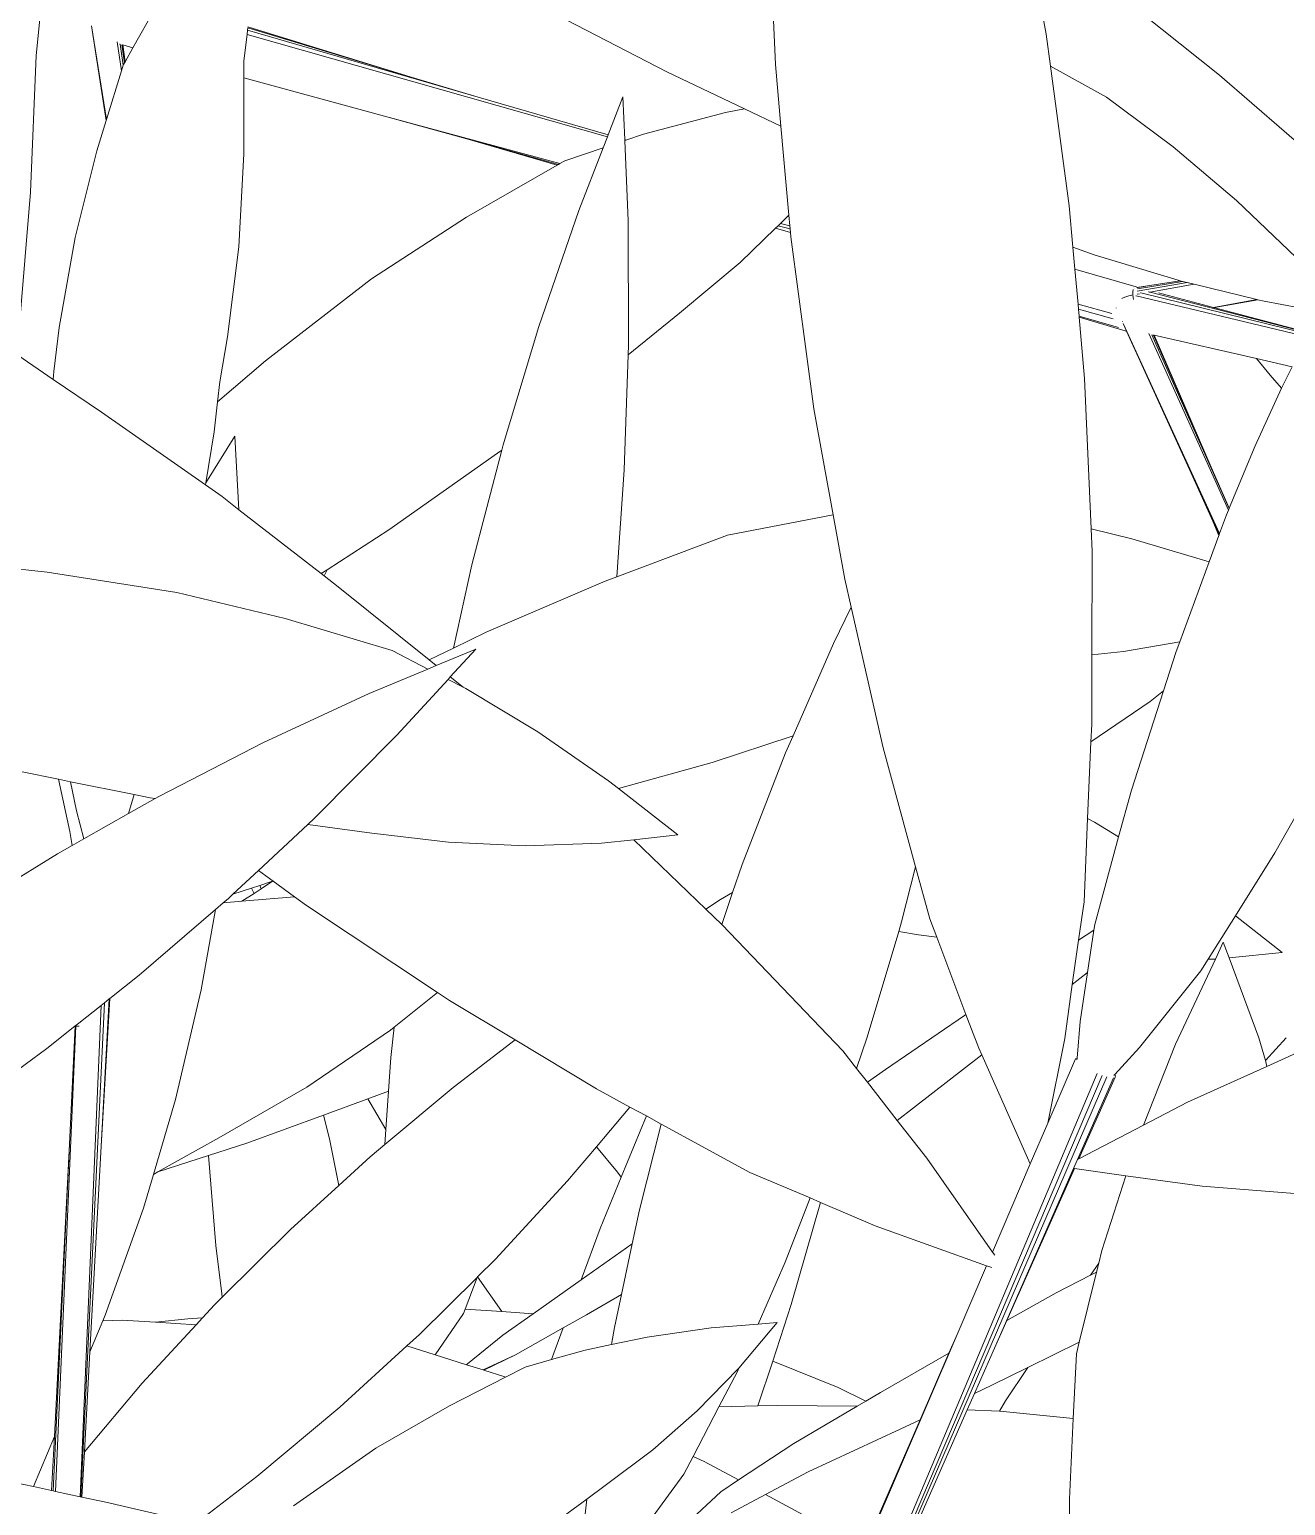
# Model space of a CAD drawing. Header units: millimetres. Extents: x 17 to 218440, y 21 to 53693.
# Drawn here: x 41766.7 to 41910.3, y 19171.2 to 19339.9 of the extents above; entities that cross this region are included whole.
import ezdxf

# ---------------------------------------------------------------- set-up
doc = ezdxf.new("R2010")
doc.units = ezdxf.units.MM
doc.header["$MEASUREMENT"] = 0
doc.layers.add('Edges', color=7, linetype='Continuous', lineweight=18)

# ---------------------------------------------------------------- blocks, each defined once
blk = doc.blocks.new('BAMBOOPLAN')
at = {"layer": 'Edges'}
for p, q in [((8.7036, 4.8708), (8.7129, 4.655)), ((9.1258, 4.8664), (9.1551, 4.7043)), ((9.4382, 4.6375), (9.2711, 4.771)), ((7.5125, 4.7396), (7.505, 4.6695)), ((7.6996, 4.7463), (7.6632, 4.6822)), ((8.5354, 4.6426), (8.3381, 4.7449)), ((7.5955, 4.7181), (7.6196, 4.5636)), ((7.5955, 4.7181), (7.62, 4.565)), ((7.8497, 4.7037), (7.8446, 4.6606)), ((7.8505, 4.7108), (7.8497, 4.7037)), ((8.4384, 4.5368), (7.8497, 4.7037)), ((7.8509, 4.7146), (7.8505, 4.7108)), ((8.2274, 4.6014), (7.8505, 4.7108)), ((7.8509, 4.7146), (8.118, 4.6343)), ((7.8512, 4.7164), (8.118, 4.6343)), ((9.1551, 4.7043), (9.1622, 4.6521)), ((7.6374, 4.6919), (7.6373, 4.692)), ((7.6446, 4.6447), (7.6374, 4.6919)), ((7.6421, 4.6883), (7.6421, 4.6884)), ((7.6422, 4.688), (7.6421, 4.6883)), ((7.6473, 4.6536), (7.6422, 4.688)), ((7.6451, 4.6872), (7.6493, 4.6576)), ((7.6463, 4.6868), (7.6466, 4.6867)), ((7.6466, 4.6867), (7.6503, 4.6594)), ((7.6466, 4.6867), (7.6632, 4.6822)), ((7.6632, 4.6822), (7.6503, 4.6594)), ((7.505, 4.6695), (7.4958, 4.4463)), ((7.6473, 4.6536), (7.6446, 4.6447)), ((7.6476, 4.6546), (7.6473, 4.6536)), ((7.6493, 4.6576), (7.6476, 4.6546)), ((7.6503, 4.6594), (7.6493, 4.6576)), ((7.8446, 4.6606), (7.8445, 4.633)), ((8.7129, 4.655), (8.7219, 4.5542)), ((7.6446, 4.6447), (7.62, 4.565)), ((7.8445, 4.633), (7.8442, 4.5091)), ((7.8445, 4.633), (8.0743, 4.5707)), ((8.118, 4.6343), (8.2274, 4.6014)), ((8.6622, 4.5825), (8.5354, 4.6426)), ((9.2537, 4.6014), (9.1622, 4.6521)), ((9.1622, 4.6521), (9.1929, 4.4239)), ((9.5969, 4.5001), (9.4382, 4.6375)), ((8.4396, 4.5399), (8.2274, 4.6014)), ((8.4637, 4.602), (8.4396, 4.5399)), ((8.4637, 4.602), (8.4666, 4.5321)), ((8.6622, 4.5825), (8.6311, 4.5764)), ((8.7219, 4.5542), (8.6622, 4.5825)), ((9.3627, 4.5201), (9.2537, 4.6014)), ((7.6196, 4.5636), (7.6043, 4.5141)), ((7.62, 4.565), (7.6196, 4.5636)), ((8.0743, 4.5707), (8.3607, 4.493)), ((8.0743, 4.5707), (8.2086, 4.5333)), ((8.6311, 4.5764), (8.4975, 4.5412)), ((8.3564, 4.4905), (8.2086, 4.5333)), ((8.2086, 4.5333), (8.3583, 4.4916)), ((8.4384, 4.5368), (8.4314, 4.5188)), ((8.4396, 4.5399), (8.4384, 4.5368)), ((8.4975, 4.5412), (8.4687, 4.5314)), ((8.7219, 4.5542), (8.7348, 4.4087)), ((7.6043, 4.5141), (7.5687, 4.3724)), ((7.8442, 4.5091), (7.8361, 4.3573)), ((8.4314, 4.5188), (8.3689, 4.4977)), ((8.4314, 4.5188), (8.3917, 4.4164)), ((8.4687, 4.5314), (8.4666, 4.5321)), ((8.4666, 4.5321), (8.4666, 4.5307)), ((8.4687, 4.5314), (8.4666, 4.5307)), ((8.4666, 4.5307), (8.472, 4.3997)), ((9.466, 4.4328), (9.3627, 4.5201)), ((8.3564, 4.4905), (8.2081, 4.4053)), ((8.3583, 4.4916), (8.3564, 4.4905)), ((8.3607, 4.493), (8.3583, 4.4916)), ((8.3689, 4.4977), (8.3607, 4.493)), ((7.4958, 4.4463), (7.4772, 4.2231)), ((8.3917, 4.4164), (8.3265, 4.2268)), ((9.1929, 4.4239), (9.1988, 4.3566)), ((9.5634, 4.3396), (9.466, 4.4328)), ((8.2081, 4.4053), (8.0527, 4.3048)), ((8.472, 4.3997), (8.4727, 4.1965)), ((8.7173, 4.3916), (8.7129, 4.3874)), ((8.721, 4.3953), (8.7173, 4.3916)), ((8.7173, 4.3916), (8.7368, 4.3862)), ((8.7348, 4.4087), (8.721, 4.3953)), ((8.721, 4.3953), (8.7364, 4.3911)), ((8.7348, 4.4087), (8.7364, 4.3911)), ((8.7364, 4.3911), (8.7368, 4.3862)), ((7.5687, 4.3724), (7.5429, 4.2255)), ((8.7129, 4.3874), (8.6552, 4.3313)), ((8.7373, 4.3803), (8.7129, 4.3874)), ((8.7368, 4.3862), (8.7373, 4.3803)), ((8.7373, 4.3803), (8.7379, 4.3731)), ((8.7379, 4.3731), (8.7757, 4.0927)), ((7.8361, 4.3573), (7.818, 4.21)), ((9.2337, 4.3439), (9.1988, 4.3566)), ((9.1988, 4.3566), (9.2021, 4.3203)), ((9.3706, 4.3024), (9.2337, 4.3439)), ((8.6552, 4.3313), (8.556, 4.2487)), ((9.3022, 4.2919), (9.2021, 4.3203)), ((9.2021, 4.3203), (9.2071, 4.2634)), ((8.0527, 4.3048), (7.8799, 4.1707)), ((9.2974, 4.2911), (9.2971, 4.2912)), ((9.3043, 4.2906), (9.3022, 4.2919)), ((9.3856, 4.2988), (9.3038, 4.2848)), ((9.3042, 4.2885), (9.378, 4.3006)), ((9.3051, 4.2906), (9.3277, 4.2942)), ((9.3065, 4.291), (9.3277, 4.2942)), ((9.3971, 4.296), (9.3242, 4.2832)), ((9.3277, 4.2942), (9.3741, 4.3016)), ((9.3741, 4.3016), (9.3706, 4.3024)), ((9.378, 4.3006), (9.3741, 4.3016)), ((9.3856, 4.2988), (9.378, 4.3006)), ((9.3971, 4.296), (9.3856, 4.2988)), ((9.4993, 4.271), (9.3971, 4.296)), ((9.2806, 4.2735), (9.2787, 4.2726)), ((9.2854, 4.2755), (9.2806, 4.2735)), ((9.2902, 4.277), (9.2854, 4.2755)), ((9.2947, 4.2782), (9.2902, 4.277)), ((9.2948, 4.2782), (9.2947, 4.2782)), ((9.2971, 4.2873), (9.2966, 4.2836)), ((9.2966, 4.2836), (9.2968, 4.2784)), ((9.2968, 4.2784), (9.2973, 4.2735)), ((9.2972, 4.2876), (9.2971, 4.2873)), ((9.2972, 4.2911), (9.2974, 4.291)), ((9.2973, 4.2733), (9.2973, 4.2735)), ((9.2973, 4.2733), (9.2975, 4.2722)), ((9.2975, 4.2722), (9.2977, 4.271)), ((9.2989, 4.2896), (9.2986, 4.2896)), ((9.3019, 4.2771), (9.3018, 4.2772)), ((9.5821, 4.2099), (9.3019, 4.2771)), ((9.3043, 4.2906), (9.3034, 4.2904)), ((9.3074, 4.2802), (9.3039, 4.2796)), ((9.3065, 4.291), (9.3043, 4.2906)), ((9.3044, 4.2905), (9.3043, 4.2906)), ((9.3074, 4.2802), (9.3075, 4.2802)), ((9.3095, 4.282), (9.3091, 4.2821)), ((9.5843, 4.2143), (9.3095, 4.282)), ((9.3222, 4.2835), (9.323, 4.2833)), ((9.323, 4.2833), (9.5852, 4.216)), ((9.3241, 4.2831), (9.3242, 4.2832)), ((9.3386, 4.2817), (9.4286, 4.258)), ((9.4286, 4.258), (9.4993, 4.271)), ((9.4302, 4.2578), (9.5011, 4.2705)), ((9.5011, 4.2705), (9.4993, 4.271)), ((9.511, 4.2681), (9.5011, 4.2705)), ((9.6029, 4.2507), (9.511, 4.2681)), ((8.556, 4.2487), (8.4722, 4.1807)), ((9.2071, 4.2634), (9.2622, 4.2484)), ((9.2071, 4.2634), (9.2078, 4.255)), ((9.2078, 4.255), (9.2643, 4.2393)), ((9.2078, 4.255), (9.2088, 4.2438)), ((9.2735, 4.2251), (9.2088, 4.2438)), ((9.2088, 4.2438), (9.209, 4.2421)), ((9.2693, 4.2574), (9.2695, 4.2569)), ((9.4286, 4.258), (9.4296, 4.2577)), ((9.4296, 4.2577), (9.4302, 4.2578)), ((9.4296, 4.2577), (9.4305, 4.2575)), ((9.4305, 4.2575), (9.4302, 4.2578)), ((9.4305, 4.2575), (9.5855, 4.2166)), ((7.5429, 4.2255), (7.5341, 4.1536)), ((8.3265, 4.2268), (8.2681, 4.0338)), ((9.2802, 4.221), (9.209, 4.2421)), ((9.209, 4.2421), (9.2179, 4.142)), ((9.2795, 4.235), (9.2798, 4.2344)), ((9.2795, 4.235), (9.2797, 4.2344)), ((9.2802, 4.221), (9.2865, 4.2195)), ((9.2809, 4.232), (9.4383, 3.8888)), ((9.2824, 4.2285), (9.2865, 4.2195)), ((9.2865, 4.2195), (9.392, 3.9871)), ((7.818, 4.21), (7.8051, 4.1366)), ((8.4727, 4.1965), (8.4722, 4.1807)), ((9.3229, 4.2154), (9.3229, 4.2155)), ((9.4528, 3.9271), (9.3229, 4.2154)), ((9.454, 3.9299), (9.3276, 4.2135)), ((9.3295, 4.2129), (9.3303, 4.2128)), ((9.3303, 4.2128), (9.4247, 3.997)), ((9.3303, 4.2128), (9.3316, 4.2125)), ((9.3316, 4.2125), (9.4247, 3.997)), ((9.3316, 4.2125), (9.4987, 4.1744)), ((7.475, 4.1799), (7.5332, 4.1403)), ((7.8799, 4.1707), (7.8014, 4.1039)), ((8.4722, 4.1807), (8.4659, 3.9927)), ((9.5208, 4.1474), (9.4987, 4.1744)), ((9.4987, 4.1744), (9.5571, 4.1611)), ((7.5341, 4.1536), (7.5332, 4.1403)), ((9.5396, 4.1264), (9.5208, 4.1474)), ((9.5571, 4.1611), (9.5416, 4.1308)), ((7.5332, 4.1403), (7.6118, 4.0868)), ((7.8051, 4.1366), (7.8014, 4.1039)), ((9.2179, 4.142), (9.2285, 3.8965)), ((9.5396, 4.1264), (9.4964, 4.0321)), ((9.5416, 4.1308), (9.5396, 4.1264)), ((7.8014, 4.1039), (7.7957, 4.0548)), ((7.6118, 4.0868), (7.7816, 3.9682)), ((8.7757, 4.0927), (8.8071, 3.9192)), ((7.7957, 4.0548), (7.7821, 3.9713)), ((7.8299, 4.048), (7.7821, 3.9713)), ((7.8299, 4.048), (7.8365, 3.9277)), ((8.2681, 4.0338), (8.2659, 4.0251)), ((9.4964, 4.0321), (9.454, 3.93)), ((8.259, 4.0201), (8.0815, 3.8946)), ((8.2659, 4.0251), (8.2169, 3.8377)), ((8.2659, 4.0251), (8.259, 4.0201)), ((8.4659, 3.9927), (8.4535, 3.8182)), ((9.392, 3.9871), (9.4271, 3.9087)), ((9.392, 3.9871), (9.4375, 3.8866)), ((9.4247, 3.997), (9.454, 3.93)), ((7.7821, 3.9713), (7.7816, 3.9682)), ((7.7816, 3.9682), (7.8088, 3.9493)), ((7.8088, 3.9493), (7.8365, 3.9277)), ((9.454, 3.9299), (9.4528, 3.9271)), ((9.454, 3.93), (9.454, 3.9299)), ((7.8365, 3.9277), (7.9705, 3.8234)), ((8.8071, 3.9192), (8.6347, 3.8861)), ((8.8071, 3.9192), (8.826, 3.8144)), ((9.4372, 3.8857), (9.4271, 3.9087)), ((9.4271, 3.9087), (9.4373, 3.886)), ((9.4496, 3.9194), (9.4383, 3.8888)), ((9.4528, 3.9271), (9.4496, 3.9194)), ((8.0815, 3.8946), (7.9803, 3.8297)), ((8.6347, 3.8861), (8.4535, 3.8182)), ((9.2952, 3.8799), (9.2285, 3.8965)), ((9.2285, 3.8965), (9.2301, 3.8595)), ((9.4372, 3.8857), (9.4214, 3.8428)), ((9.4373, 3.886), (9.4372, 3.8857)), ((9.4375, 3.8866), (9.4373, 3.886)), ((9.4383, 3.8888), (9.4375, 3.8866)), ((9.2301, 3.8595), (9.2297, 3.6907)), ((9.4214, 3.8428), (9.2952, 3.8799)), ((7.5234, 3.8257), (7.3156, 3.8485)), ((8.2169, 3.8377), (8.1867, 3.7016)), ((9.4214, 3.8428), (9.3732, 3.7121)), ((7.7348, 3.7927), (7.5234, 3.8257)), ((7.9803, 3.8297), (7.9705, 3.8234)), ((7.9705, 3.8234), (7.9754, 3.8195)), ((7.9803, 3.8297), (7.9754, 3.8195)), ((7.9754, 3.8195), (7.9985, 3.8016)), ((8.4347, 3.8111), (8.2403, 3.7277)), ((8.4535, 3.8182), (8.4347, 3.8111)), ((8.826, 3.8144), (8.8364, 3.7687)), ((7.9117, 3.7498), (7.7348, 3.7927)), ((7.9985, 3.8016), (8.1471, 3.6823)), ((8.8364, 3.7687), (8.8074, 3.7091)), ((8.8364, 3.7687), (8.8889, 3.5389)), ((8.0869, 3.6976), (7.9117, 3.7498)), ((8.2403, 3.7277), (8.1867, 3.7016)), ((8.1452, 3.6674), (8.0869, 3.6976)), ((8.1867, 3.7016), (8.1471, 3.6823)), ((8.2233, 3.7), (8.1587, 3.6731)), ((8.2233, 3.7), (8.1817, 3.6546)), ((8.8074, 3.7091), (8.7416, 3.5583)), ((9.2297, 3.6907), (9.2294, 3.5769)), ((9.2815, 3.6959), (9.2297, 3.6907)), ((9.3732, 3.7121), (9.2815, 3.6959)), ((9.3672, 3.6959), (9.3465, 3.6316)), ((9.3732, 3.7121), (9.3672, 3.6959)), ((8.1452, 3.6674), (8.0489, 3.6273)), ((8.1587, 3.6731), (8.1452, 3.6674)), ((8.1471, 3.6823), (8.1587, 3.6731)), ((8.178, 3.6505), (8.0945, 3.5595)), ((8.1817, 3.6546), (8.178, 3.6505)), ((8.2029, 3.6376), (8.178, 3.6505)), ((8.1817, 3.6546), (8.2029, 3.6376)), ((8.0489, 3.6273), (7.8765, 3.5472)), ((8.2068, 3.6356), (8.2029, 3.6376)), ((8.3247, 3.5646), (8.2068, 3.6356)), ((9.3465, 3.6316), (9.2942, 3.4696)), ((9.3465, 3.6316), (9.325, 3.6144)), ((9.325, 3.6144), (9.2282, 3.5485)), ((9.2294, 3.5769), (9.2282, 3.5485)), ((7.8765, 3.5472), (7.7067, 3.4599)), ((8.0945, 3.5595), (7.9597, 3.4236)), ((8.4403, 3.4848), (8.3247, 3.5646)), ((8.7416, 3.5583), (8.6094, 3.515)), ((8.7416, 3.5583), (8.7294, 3.5305)), ((9.2282, 3.5485), (9.2228, 3.4231)), ((8.7294, 3.5305), (8.6586, 3.3482)), ((8.8889, 3.5389), (8.9418, 3.3445)), ((7.5417, 3.4873), (7.4821, 3.4993)), ((8.6094, 3.515), (8.4562, 3.4724)), ((9.6054, 3.5034), (9.5285, 3.3671)), ((7.5417, 3.4873), (7.5603, 3.402)), ((7.5612, 3.4834), (7.5417, 3.4873)), ((7.5612, 3.4834), (7.571, 3.4359)), ((7.6655, 3.4624), (7.5612, 3.4834)), ((8.4562, 3.4724), (8.4403, 3.4848)), ((8.5534, 3.3964), (8.4562, 3.4724)), ((7.6994, 3.4558), (7.6561, 3.4313)), ((7.6655, 3.4624), (7.6562, 3.4315)), ((7.6912, 3.4573), (7.6655, 3.4624)), ((7.6994, 3.4558), (7.6912, 3.4573)), ((7.7067, 3.4599), (7.6994, 3.4558)), ((9.2942, 3.4696), (9.2734, 3.3932)), ((7.571, 3.4359), (7.5832, 3.3901)), ((7.6561, 3.4313), (7.5832, 3.3901)), ((7.6562, 3.4315), (7.6561, 3.4313)), ((7.9597, 3.4236), (7.9488, 3.4135)), ((7.5603, 3.402), (7.5639, 3.3792)), ((7.9488, 3.4135), (7.8684, 3.3385)), ((8.0534, 3.3995), (7.9488, 3.4135)), ((8.1786, 3.3844), (8.0534, 3.3995)), ((9.2228, 3.4231), (9.2169, 3.2874)), ((9.2341, 3.4171), (9.2228, 3.4231)), ((9.2734, 3.3932), (9.2341, 3.4171)), ((7.5639, 3.3792), (7.5399, 3.3656)), ((7.5832, 3.3901), (7.5639, 3.3792)), ((8.3038, 3.3788), (8.1786, 3.3844)), ((8.4289, 3.3828), (8.3038, 3.3788)), ((8.4817, 3.3886), (8.4289, 3.3828)), ((8.5534, 3.3964), (8.4817, 3.3886)), ((8.4817, 3.3886), (8.5992, 3.2754)), ((9.2734, 3.3932), (9.2345, 3.2502)), ((7.5399, 3.3656), (7.48, 3.3286)), ((9.5285, 3.3671), (9.4641, 3.2642)), ((7.8684, 3.3385), (7.8267, 3.2998)), ((7.8684, 3.3385), (7.8923, 3.321)), ((8.6586, 3.3482), (8.6429, 3.3023)), ((8.9418, 3.3445), (8.9189, 3.2544)), ((8.9418, 3.3445), (8.965, 3.2593)), ((7.8569, 3.3096), (7.8267, 3.2998)), ((7.8703, 3.3139), (7.8569, 3.3096)), ((7.8607, 3.302), (7.8569, 3.3096)), ((7.8726, 3.3085), (7.8611, 3.301)), ((7.8912, 3.3207), (7.8703, 3.3139)), ((7.8726, 3.3085), (7.8703, 3.3139)), ((7.8912, 3.3207), (7.8726, 3.3085)), ((7.8923, 3.321), (7.8912, 3.3207)), ((7.8923, 3.321), (7.9273, 3.2954)), ((7.8107, 3.2855), (7.798, 3.2746)), ((7.8192, 3.2928), (7.8107, 3.2855)), ((7.8413, 3.2881), (7.8107, 3.2855)), ((7.8267, 3.2998), (7.8192, 3.2928)), ((7.8611, 3.301), (7.8413, 3.2881)), ((7.9273, 3.2954), (7.8413, 3.2881)), ((7.8611, 3.301), (7.8607, 3.302)), ((7.9273, 3.2954), (7.9469, 3.2811)), ((7.9469, 3.2811), (8.1609, 3.139)), ((8.6232, 3.2908), (8.5992, 3.2754)), ((8.6429, 3.3023), (8.6232, 3.2908)), ((8.6429, 3.3023), (8.6251, 3.2504)), ((9.2169, 3.2874), (9.208, 3.2247)), ((7.798, 3.2746), (7.6734, 3.1673)), ((7.798, 3.2746), (7.7748, 3.1432)), ((8.5992, 3.2754), (8.6251, 3.2504)), ((8.965, 3.2593), (8.9763, 3.2293)), ((9.4641, 3.2642), (9.4198, 3.1936)), ((9.5405, 3.2043), (9.4641, 3.2642)), ((8.6251, 3.2504), (8.6256, 3.2499)), ((8.6256, 3.2499), (8.8228, 3.0436)), ((8.9143, 3.239), (8.8629, 3.0662)), ((8.9189, 3.2544), (8.9143, 3.239)), ((8.9464, 3.2332), (8.9143, 3.239)), ((8.9763, 3.2293), (8.9464, 3.2332)), ((9.2331, 3.241), (9.208, 3.2247)), ((9.2331, 3.241), (9.2228, 3.1718)), ((9.2345, 3.2502), (9.2331, 3.241)), ((8.9763, 3.2293), (9.0241, 3.1032)), ((9.208, 3.2247), (9.1978, 3.1522)), ((9.4444, 3.2213), (9.4315, 3.1938)), ((9.4444, 3.2213), (9.4538, 3.1959)), ((9.4315, 3.1938), (9.3662, 3.0545)), ((9.4198, 3.1936), (9.4078, 3.1744)), ((9.4315, 3.1938), (9.4198, 3.1936)), ((9.5405, 3.2043), (9.4538, 3.1959)), ((9.4538, 3.1959), (9.5024, 3.0649)), ((7.6734, 3.1673), (7.6257, 3.1294)), ((9.2228, 3.1718), (9.1978, 3.1522)), ((9.2228, 3.1718), (9.2108, 3.0917)), ((9.4078, 3.1744), (9.3074, 3.0494)), ((7.7748, 3.1432), (7.7326, 2.9642)), ((8.1609, 3.139), (8.09, 3.0824)), ((8.1609, 3.139), (8.1803, 3.1261)), ((9.1978, 3.1522), (9.1854, 3.0638)), ((7.6114, 3.1181), (7.5749, 3.0891)), ((7.5768, 2.3156), (7.6114, 3.1181)), ((7.5783, 2.3152), (7.6169, 3.1225)), ((7.6257, 3.1294), (7.6114, 2.8881)), ((7.6246, 3.1286), (7.6114, 2.8881)), ((7.6169, 3.1225), (7.6114, 3.1181)), ((7.6246, 3.1286), (7.6169, 3.1225)), ((7.6257, 3.1294), (7.6246, 3.1286)), ((8.1803, 3.1261), (8.2876, 3.0617)), ((7.5749, 3.0891), (7.5686, 3.0841)), ((9.0219, 3.1017), (8.8927, 3.0133)), ((9.0241, 3.1032), (9.0219, 3.1017)), ((9.0241, 3.1032), (9.045, 3.0481)), ((9.2108, 3.0917), (9.2056, 3.0316)), ((7.5686, 3.0841), (7.5226, 3.0475)), ((7.5699, 3.0841), (7.5365, 2.3243)), ((7.5688, 3.0841), (7.5596, 2.8915)), ((7.5686, 3.0841), (7.5688, 3.0841)), ((7.5688, 3.0841), (7.5699, 3.0841)), ((7.5699, 3.0841), (7.5753, 3.084)), ((8.0838, 3.0774), (7.9472, 2.9843)), ((8.09, 3.0824), (8.0838, 3.0774)), ((8.09, 3.0824), (8.0847, 3.033)), ((8.2876, 3.0617), (8.1863, 2.984)), ((8.2876, 3.0617), (8.4204, 2.982)), ((8.8629, 3.0662), (8.8453, 3.0149)), ((9.1854, 3.0638), (9.1577, 2.9255)), ((9.5024, 3.0649), (9.5131, 3.0278)), ((9.5131, 3.0278), (9.5472, 3.065)), ((7.5226, 3.0475), (7.4517, 2.9956)), ((8.8228, 3.0436), (8.8453, 3.0149)), ((9.045, 3.0481), (9.0499, 3.0371)), ((9.3074, 3.0494), (9.2671, 3.0051)), ((9.3662, 3.0545), (9.3142, 2.9225)), ((9.5887, 3.0512), (9.5158, 3.0184)), ((8.0847, 3.033), (8.0808, 2.9778)), ((8.8453, 3.0149), (8.863, 2.9924)), ((9.0499, 3.0371), (8.9385, 2.9508)), ((9.0499, 3.0371), (9.1292, 2.8592)), ((9.2029, 3.0306), (9.1577, 2.9255)), ((9.2029, 3.0306), (9.2056, 3.0316)), ((9.2056, 3.0316), (9.2054, 3.0294)), ((9.5158, 3.0184), (9.3859, 2.9599)), ((9.5131, 3.0278), (9.5158, 3.0184)), ((8.4297, 1.0873), (9.2383, 3.0066)), ((8.617, 1.5264), (9.2467, 3.0035)), ((8.6757, 1.6623), (9.2543, 3.0013)), ((8.8927, 3.0133), (8.863, 2.9924)), ((8.863, 2.9924), (8.9118, 2.9303)), ((9.2653, 2.9999), (9.2063, 2.8662)), ((9.2678, 3.0008), (9.2083, 2.8673)), ((9.2671, 3.0051), (9.2654, 3.0033)), ((9.2682, 3.0028), (9.2671, 3.0051)), ((9.2678, 3.0008), (9.2682, 3.0028)), ((7.9472, 2.9843), (7.8037, 2.9019)), ((8.0471, 2.9654), (7.9748, 2.9389)), ((8.0808, 2.9778), (8.0471, 2.9654)), ((8.0764, 2.9151), (8.0471, 2.9654)), ((8.1863, 2.984), (8.0747, 2.8907)), ((8.0808, 2.9778), (8.0764, 2.9151)), ((8.4204, 2.982), (8.4752, 2.952)), ((7.7326, 2.9642), (7.6966, 2.8421)), ((8.4752, 2.952), (8.4203, 2.887)), ((8.4752, 2.952), (8.5022, 2.9374)), ((8.9385, 2.9508), (8.9118, 2.9303)), ((9.3859, 2.9599), (9.3142, 2.9225)), ((7.9748, 2.9389), (7.8491, 2.8928)), ((7.9842, 2.9001), (7.9748, 2.9389)), ((8.5022, 2.9374), (8.461, 2.8376)), ((8.5263, 2.9242), (8.4907, 2.7843)), ((8.5022, 2.9374), (8.5263, 2.9242)), ((8.5263, 2.9242), (8.671, 2.8453)), ((8.9118, 2.9303), (8.9603, 2.8687)), ((9.1577, 2.9255), (9.1292, 2.8592)), ((9.3142, 2.9225), (9.2083, 2.8673)), ((7.8037, 2.9019), (7.7039, 2.8462)), ((7.9996, 2.8241), (7.9842, 2.9001)), ((8.0764, 2.9151), (8.0747, 2.8907)), ((7.5596, 2.8915), (7.5327, 2.3251)), ((7.5596, 2.8915), (7.535, 2.414)), ((7.6114, 2.8881), (7.5929, 2.5524)), ((7.7868, 2.8728), (7.7039, 2.8462)), ((7.8491, 2.8928), (7.7868, 2.8728)), ((7.7989, 2.7261), (7.7868, 2.8728)), ((8.0507, 2.8706), (7.9996, 2.8241)), ((8.0747, 2.8907), (8.0507, 2.8706)), ((8.4203, 2.887), (8.3734, 2.8315)), ((8.4546, 2.8459), (8.4203, 2.887)), ((7.7039, 2.8462), (7.6966, 2.8421)), ((8.461, 2.8376), (8.4546, 2.8459)), ((8.671, 2.8453), (8.7693, 2.8035)), ((8.9603, 2.8687), (9.0673, 2.7151)), ((9.1292, 2.8592), (9.0673, 2.7151)), ((9.1999, 2.8516), (9.0706, 2.5583)), ((9.2012, 2.8514), (9.0907, 2.6034)), ((9.2063, 2.8662), (9.1999, 2.8516)), ((9.2012, 2.8514), (9.1999, 2.8516)), ((9.2851, 2.8399), (9.2012, 2.8514)), ((9.2083, 2.8673), (9.2063, 2.8662)), ((7.6966, 2.8421), (7.6803, 2.787)), ((7.9996, 2.8241), (7.9206, 2.7522)), ((8.3734, 2.8315), (8.2554, 2.7037)), ((8.461, 2.8376), (8.4263, 2.7535)), ((9.2851, 2.8399), (9.246, 2.7179)), ((9.4098, 2.8228), (9.2851, 2.8399)), ((9.5678, 2.8103), (9.4098, 2.8228)), ((8.7693, 2.8035), (8.7286, 2.6986)), ((8.7693, 2.8035), (8.7867, 2.7961)), ((7.6803, 2.787), (7.6178, 2.6119)), ((8.4907, 2.7843), (8.479, 2.7288)), ((8.7867, 2.7961), (8.7387, 2.6295)), ((8.7867, 2.7961), (8.8757, 2.7582)), ((7.9206, 2.7522), (7.8091, 2.6415)), ((8.4263, 2.7535), (8.3952, 2.6696)), ((8.8757, 2.7582), (9.0577, 2.6928)), ((7.8087, 2.6469), (7.7989, 2.7261)), ((8.479, 2.7288), (8.3952, 2.6696)), ((8.479, 2.7288), (8.4614, 2.6457)), ((8.2554, 2.7037), (8.2263, 2.6748)), ((9.0673, 2.7151), (9.071, 2.7099)), ((9.246, 2.7179), (9.2409, 2.697)), ((8.7286, 2.6986), (8.6844, 2.5975)), ((9.0577, 2.6928), (9.0095, 2.5807)), ((9.0577, 2.6928), (9.0662, 2.6897)), ((9.2274, 2.6773), (9.1716, 2.6485)), ((9.2373, 2.6824), (9.2091, 2.568)), ((9.2274, 2.6773), (9.2409, 2.697)), ((9.2373, 2.6824), (9.2274, 2.6773)), ((9.2409, 2.697), (9.2373, 2.6824)), ((8.2254, 2.6738), (8.1312, 2.5804)), ((8.2254, 2.6738), (8.2061, 2.6221)), ((8.2263, 2.6748), (8.2254, 2.6738)), ((8.2661, 2.618), (8.2263, 2.6748)), ((8.3173, 2.6144), (8.3952, 2.6696)), ((7.7965, 2.6289), (7.7768, 2.6076)), ((7.8091, 2.6415), (7.7965, 2.6289)), ((7.8091, 2.6415), (7.8087, 2.6469)), ((8.4614, 2.6457), (8.4043, 2.6129)), ((8.4614, 2.6457), (8.4501, 2.5922)), ((8.7387, 2.6295), (8.7084, 2.537)), ((9.1716, 2.6485), (9.0907, 2.6034)), ((7.6178, 2.6119), (7.6141, 2.603)), ((7.6457, 2.6037), (7.6141, 2.603)), ((7.7, 2.6004), (7.6457, 2.6037)), ((7.7527, 2.6061), (7.7, 2.6004)), ((7.7768, 2.6076), (7.7527, 2.6061)), ((7.7768, 2.6076), (7.7664, 2.5963)), ((8.2033, 2.6147), (8.157, 2.5473)), ((8.2061, 2.6221), (8.2033, 2.6147)), ((8.2661, 2.618), (8.2061, 2.6221)), ((8.3173, 2.6144), (8.2661, 2.618)), ((8.3173, 2.6144), (8.2676, 2.5793)), ((8.4043, 2.6129), (8.3663, 2.5914)), ((7.6141, 2.603), (7.5929, 2.5524)), ((7.7664, 2.5963), (7.6785, 2.5011)), ((7.7664, 2.5963), (7.7, 2.6004)), ((8.1312, 2.5804), (8.1109, 2.5618)), ((8.3663, 2.5914), (8.288, 2.5471)), ((8.3663, 2.5914), (8.3471, 2.5395)), ((9.0095, 2.5807), (8.3763, 1.107)), ((8.4501, 2.5922), (8.4448, 2.5641)), ((8.608, 2.5914), (8.5034, 2.5764)), ((8.6844, 2.5975), (8.608, 2.5914)), ((8.7154, 2.6), (8.653, 2.5255)), ((8.7154, 2.6), (8.6844, 2.5975)), ((9.0095, 2.5807), (8.9963, 2.5502)), ((9.0907, 2.6034), (9.0706, 2.5583)), ((8.1109, 2.5618), (8.0012, 2.4619)), ((8.157, 2.5473), (8.1109, 2.5618)), ((8.2676, 2.5793), (8.21, 2.5328)), ((8.4448, 2.5641), (8.4021, 2.5551)), ((8.5034, 2.5764), (8.4448, 2.5641)), ((9.0706, 2.5583), (9.0378, 2.4839)), ((9.2091, 2.568), (9.125, 2.5265)), ((9.2091, 2.568), (9.2044, 2.5489)), ((7.5929, 2.5524), (7.5839, 2.3891)), ((8.2082, 2.5312), (8.157, 2.5473)), ((8.21, 2.5328), (8.2082, 2.5312)), ((8.288, 2.5471), (8.2355, 2.5226)), ((8.288, 2.5471), (8.2367, 2.5222)), ((8.3471, 2.5395), (8.3041, 2.5273)), ((8.4021, 2.5551), (8.3471, 2.5395)), ((8.7084, 2.537), (8.6843, 2.4638)), ((8.8152, 2.4937), (8.7084, 2.537)), ((8.9963, 2.5502), (8.8843, 2.486)), ((8.9963, 2.5502), (8.949, 2.4414)), ((9.2044, 2.5489), (9.1994, 2.4431)), ((8.2721, 2.511), (8.1802, 2.4642)), ((8.2355, 2.5226), (8.2082, 2.5312)), ((8.2367, 2.5222), (8.2355, 2.5226)), ((8.2706, 2.5116), (8.2367, 2.5222)), ((8.2721, 2.511), (8.2706, 2.5116)), ((8.3041, 2.5273), (8.2721, 2.511)), ((8.6527, 2.5252), (8.585, 2.4558)), ((8.6506, 2.5199), (8.6205, 2.4621)), ((8.653, 2.5255), (8.6506, 2.5199)), ((8.653, 2.5255), (8.6527, 2.5252)), ((9.125, 2.5265), (9.0663, 2.4975)), ((9.0887, 2.4719), (9.125, 2.5265)), ((7.6785, 2.5011), (7.5839, 2.3891)), ((8.8604, 2.4718), (8.8152, 2.4937)), ((8.8843, 2.486), (8.8604, 2.4718)), ((9.0378, 2.4839), (9.0262, 2.4576)), ((9.0663, 2.4975), (9.0378, 2.4839)), ((8.0012, 2.4619), (7.8655, 2.3485)), ((8.1802, 2.4642), (8.06, 2.3947)), ((8.6205, 2.4621), (8.5785, 2.3813)), ((8.6843, 2.4638), (8.6205, 2.4621)), ((8.7154, 2.4646), (8.6843, 2.4638)), ((8.8464, 2.4636), (8.7154, 2.4646)), ((8.8464, 2.4636), (8.743, 2.4026)), ((8.8604, 2.4718), (8.8464, 2.4636)), ((9.0789, 2.4553), (9.0887, 2.4719)), ((8.585, 2.4558), (8.5123, 2.3919)), ((8.949, 2.4414), (8.8612, 2.2393)), ((8.949, 2.4414), (8.9163, 2.4257)), ((9.0262, 2.4576), (8.9277, 2.234)), ((9.0789, 2.4553), (9.0262, 2.4576)), ((9.0795, 2.4552), (9.0789, 2.4553)), ((9.1994, 2.4431), (9.0795, 2.4552)), ((9.1994, 2.4431), (9.1933, 2.3114)), ((7.535, 2.414), (7.501, 2.332)), ((7.535, 2.414), (7.5304, 2.3256)), ((8.9163, 2.4257), (8.7663, 2.3561)), ((7.5839, 2.3891), (7.5798, 2.3149)), ((8.06, 2.3947), (7.9255, 2.3008)), ((8.5123, 2.3919), (8.4349, 2.3338)), ((8.743, 2.4026), (8.6525, 2.3429)), ((8.5785, 2.3813), (8.5633, 2.3522)), ((8.5966, 2.3729), (8.5785, 2.3813)), ((8.6525, 2.3429), (8.5966, 2.3729)), ((7.501, 2.332), (7.469, 2.3389)), ((7.8655, 2.3485), (7.7665, 2.2726)), ((8.5633, 2.3522), (8.4829, 2.2428)), ((8.6525, 2.3429), (8.6234, 2.3237)), ((8.7663, 2.3561), (8.6967, 2.3191)), ((7.5304, 2.3256), (7.501, 2.332)), ((7.5327, 2.3251), (7.5304, 2.3256)), ((7.5365, 2.3243), (7.5327, 2.3251)), ((7.5768, 2.3156), (7.5365, 2.3243)), ((7.5783, 2.3152), (7.5768, 2.3156)), ((7.5798, 2.3149), (7.5783, 2.3152)), ((7.6192, 2.3064), (7.5798, 2.3149)), ((8.4349, 2.3338), (8.4046, 2.3116)), ((8.6234, 2.3237), (8.5611, 2.2652)), ((8.6967, 2.3191), (8.6406, 2.2893)), ((8.7579, 2.2862), (8.6967, 2.3191)), ((7.7665, 2.2726), (7.6192, 2.3064)), ((8.4046, 2.3116), (8.3215, 2.2508)), ((8.4046, 2.3116), (8.4003, 2.2726)), ((9.1933, 2.3114), (9.1939, 2.2184))]:
    blk.add_line(p, q, dxfattribs=at)

msp = doc.modelspace()

# ---------------------------------------------------------------- block references
at = {"xscale": 69.97983938875464, "yscale": 69.97983938875464, "zscale": 69.97983938875464}
msp.add_blockref('BAMBOOPLAN', (41242.26, 19010.14), dxfattribs=at)

doc.saveas('drawing.dxf')
